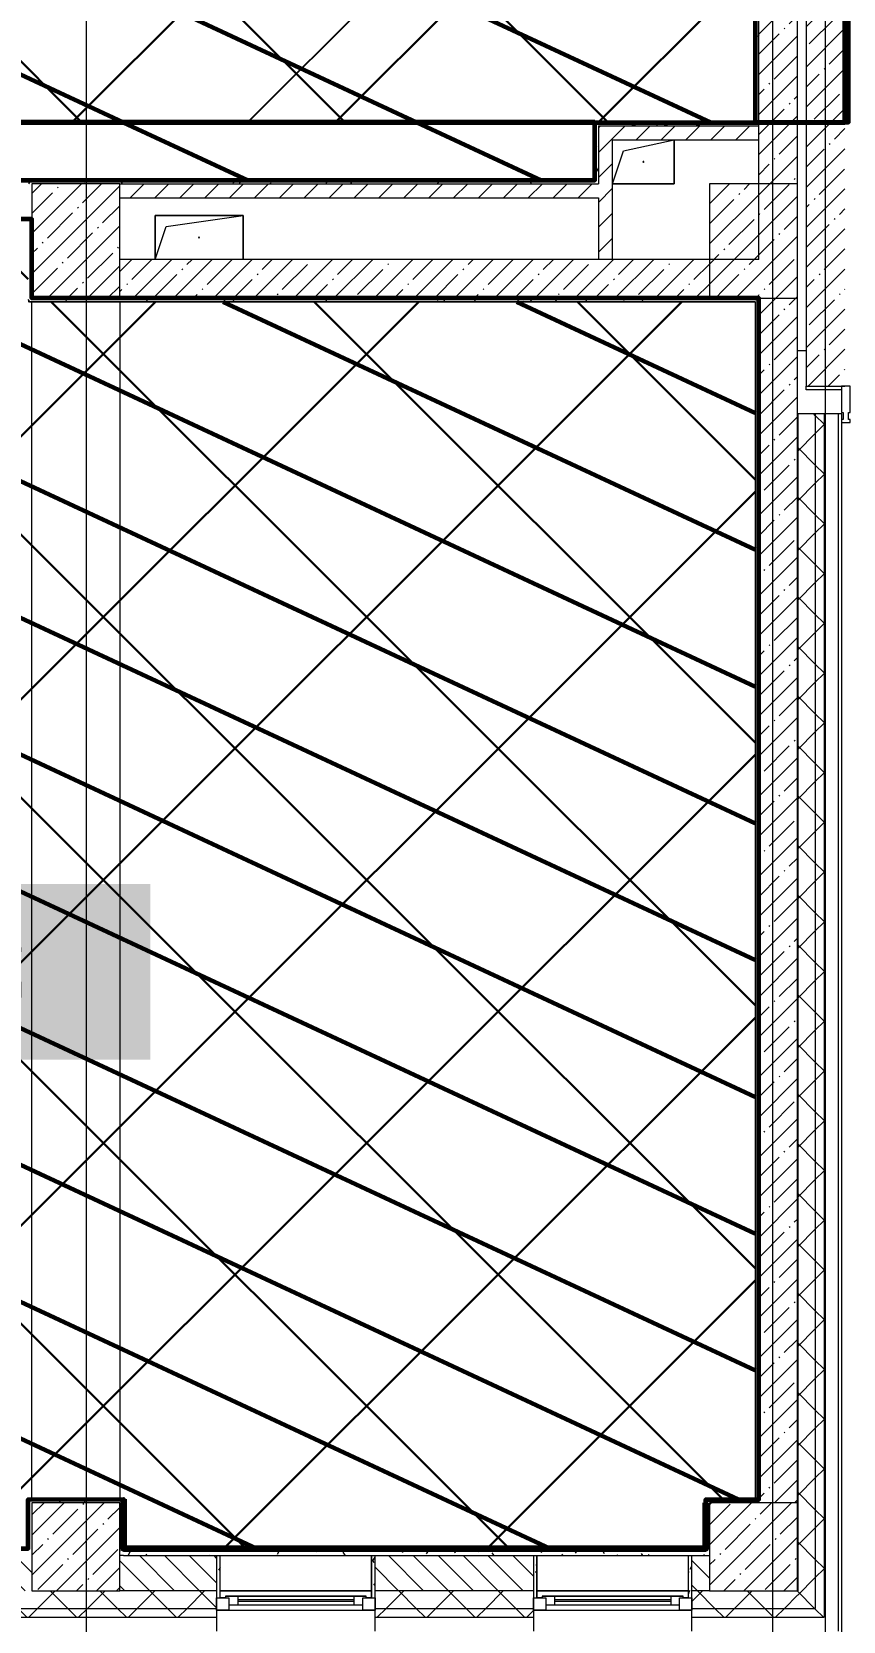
# Model space of a CAD drawing. Header units: millimetres. Extents: x -164500 to 426394, y -51911 to 102118.
# Drawn here: x 369577 to 374187, y 3377 to 12415 of the extents above; entities that cross this region are included whole.
import ezdxf

# ---------------------------------------------------------------- set-up
doc = ezdxf.new("R2010")
doc.units = ezdxf.units.MM
for name, color, linetype, lineweight in [('0) шлифовка', 5, 'Continuous', 60), ('1.4) Плинтус ПЛ-4', 6, 'Continuous', 60), ('5.3) Л-7 Линолеум 4 вып', 230, 'Continuous', 30), ('5.3) П-11 3 этаж 3.12 4 вып', 160, 'Continuous', 30), ('7.7) Плинтус', 222, 'Continuous', 90), ('A-FLOR', 7, 'Continuous', 9), ('A-GENM', 7, 'Continuous', 9), ('A-GLAZ', 7, 'Continuous', 9), ('A-GLAZ-1', 7, 'Continuous', 5), ('A-GLAZ-CWMG', 7, 'Continuous', 9), ('A-GLAZ-CWMG-1', 7, 'Continuous', 20), ('A-WALL', 7, 'Continuous', 5), ('I-WALL', 7, 'Continuous', 5), ('S-COLS', 7, 'Continuous', 9), ('S-COLS-1', 7, 'Continuous', 5), ('Оси', 7, 'Continuous', 9)]:
    doc.layers.add(name, color=color, linetype=linetype, lineweight=lineweight)
for name, color, linetype in [('2) защита вин плитк', 6, 'Continuous'), ('3.1) Наливной пол', 3, 'Continuous'), ('3.2.3) Нал-ой пол 4 вып', 3, 'Continuous'), ('3.2.3) П-13.2', 6, 'Continuous')]:
    doc.layers.add(name, color=color, linetype=linetype)
doc.layers.add('A-WALL-1', color=9, linetype='Continuous', lineweight=5, true_color=0x808080)
doc.layers.add('A-WALL-FNSH-1', color=9, linetype='Continuous', lineweight=5, true_color=0x808080)
doc.styles.add('СПДС', font='ГОСТ тип А.ttf', dxfattribs={"width": 0.9})
pattern_1 = [(155, (327967.4, 26879), (-297.882, -638.811), [])]
pattern_2 = [(45, (289227.4, 1e-08), (-114.04925, 114.04925), []), (45, (289341.45, 1e-08), (-114.04925, 114.04925), [201.612, -40.322, 6.706, -33.617])]
pattern_3 = [(45, (289227.4, 1e-08), (-141.42136, 141.42136), []), (135, (289227.4, 1e-08), (-141.42136, -141.42136), [])]
pattern_4 = [(45, (289227.4, 1e-08), (-70.71068, 70.71068), [])]
pattern_5 = [(0, (289227.4, 1e-08), (243.84, 60.96), [20.117, -162.763, 20.117, -162.763, -975.36]), (0, (289227.4, 1e-08), (243.84, 60.96), [-365.76, 20.117, -345.643, 20.117, -162.763, -426.72]), (0, (289227.4, 1e-08), (243.84, 60.96), [-914.4, 20.117, -101.803, 20.117, -284.683]), (120, (289318.84, 30.48), (-174.71291, 180.691634), [20.117, -162.763, 20.117, -162.763, -975.36]), (120, (289318.84, 30.48), (-174.71291, 180.691634), [-365.76, 20.117, -345.643, 20.117, -162.763, -426.72]), (120, (289318.84, 30.48), (-174.71291, 180.691634), [-914.4, 20.117, -101.803, 20.117, -284.683]), (240, (289349.32, 152.4), (-69.12709, -241.651634), [20.117, -162.763, 20.117, -162.763, -975.36]), (240, (289349.32, 152.4), (-69.12709, -241.651634), [-365.76, 20.117, -345.643, 20.117, -162.763, -426.72]), (240, (289349.32, 152.4), (-69.12709, -241.651634), [-914.4, 20.117, -101.803, 20.117, -284.683])]
pattern_6 = [(45, (292979.4, 11329), (-747.606, 747.606), [])]

# ---------------------------------------------------------------- blocks, each defined once
blk = doc.blocks.new('BSC_Колонна _Прямоугольная - 500х500-V525-Объем проектирования 3 этажа')
at = {"layer": 'S-COLS-1'}
h = blk.add_hatch(dxfattribs=at)
h.set_pattern_fill('FP_18', color=256, style=0, pattern_type=2)
h.set_pattern_definition([(45, (-80600, -3800), (-114.04925, 114.04925), []), (45, (-80485.95, -3800), (-114.04925, 114.04925), [201.613, -40.323, 6.706, -33.617])])
h.paths.add_polyline_path([(-250, -250), (250, -250), (250, 250), (-250, 250), (-250, -179.9)])
for p, q in [((250, 250), (-250, 250)), ((-250, 250), (-250, -250)), ((250, -250), (250, 250)), ((-250, -250), (250, -250))]:
    blk.add_line(p, q, dxfattribs=at)
blk = doc.blocks.new('120_Окно_СКБ_1Ст - 120_Окно_СКБ_1Ст 900х2500_h_-19906774-Объем проектирования 3 этажа')
at = {"layer": 'A-GLAZ'}
for p, q in [((-450, -75), (-450, -5)), ((-450, -5), (-380, -5)), ((-380, -75), (-450, -75)), ((-380, -75), (-400, -75)), ((-400, -75), (-400, -85)), ((-400, -85), (400, -85)), ((400, -85), (-400, -85)), ((-380, -5), (-380, -75)), ((380, -35), (-380, -35)), ((-380, -35), (-380, -75)), ((-330, -85), (-330, -35)), ((330, -85), (330, -35)), ((380, -75), (380, -5)), ((380, -5), (450, -5)), ((380, -75), (380, -35)), ((450, -75), (380, -75)), ((400, -75), (380, -75)), ((400, -85), (400, -75)), ((450, -5), (450, -75))]:
    blk.add_line(p, q, dxfattribs=at)
at = {"layer": 'A-GLAZ-1'}
for p, q in [((450, -5), (-450, -5)), ((-430, -75), (-400, -75)), ((-330, -55), (330, -55)), ((330, -65), (-330, -65)), ((400, -75), (430, -75))]:
    blk.add_line(p, q, dxfattribs=at)
blk = doc.blocks.new('GM_Отверстие прямоугольное _в плите_ - Отверстие-V590-Объем проектирования 3 этажа')
at = {"layer": 'A-GENM'}
for p, q in [((-250, -125), (-250, 125)), ((-250, 125), (250, 125)), ((250, 125), (-250, 125)), ((-250, 125), (-250, -125)), ((-187.5, 62.5), (250, 125)), ((250, 125), (250, -125)), ((250, -125), (250, 125)), ((-250, -125), (-187.5, 62.5))]:
    blk.add_line(p, q, dxfattribs=at)
for start, end in [(360, 180), (180, 360)]:
    blk.add_arc((0, 0), 2.5, start, end, dxfattribs=at)
blk = doc.blocks.new('GM_Отверстие прямоугольное _в плите_ - Отверстие-V615-Объем проектирования 3 этажа')
at = {"layer": 'A-GENM'}
for p, q in [((-112.5, 62.5), (175, 125)), ((175, 125), (175, -125)), ((175, -125), (175, 125)), ((-175, -125), (-112.5, 62.5)), ((175, -125), (-175, -125)), ((-175, -125), (175, -125))]:
    blk.add_line(p, q, dxfattribs=at)
for start, end in [(360, 180), (180, 360)]:
    blk.add_arc((0, 0), 2.5, start, end, dxfattribs=at)
blk = doc.blocks.new('Прямоугольный импост - Импост структурный с накладкой - 190мм-33184358-Объем проектирования 3 этажа')
at = {"layer": 'A-GLAZ-CWMG-1'}
for p, q in [((0, 17), (-50, 17)), ((-50, 17), (-50, 0)), ((-50, 0), (-40, 0)), ((-40, 0), (-40, -40)), ((-10, -40), (-10, 0)), ((-10, 0), (0, 0)), ((0, 0), (0, 17)), ((-40, -40), (-50, -40)), ((-50, -40), (-50, -190)), ((0, -40), (-10, -40)), ((0, -190), (0, -40)), ((-50, -190), (0, -190))]:
    blk.add_line(p, q, dxfattribs=at)
blk = doc.blocks.new('BSC_Колонна _Прямоугольная - 650х500-V628-Объем проектирования 3 этажа')
at = {"layer": 'S-COLS-1'}
h = blk.add_hatch(dxfattribs=at)
h.set_pattern_fill('FP_173', color=256, style=0, pattern_type=2)
h.set_pattern_definition([(135, (11225, -80600), (-114.04925, -114.04925), []), (135, (11225, -80485.95), (-114.04925, -114.04925), [201.612, -40.322, 6.706, -33.617])])
h.paths.add_polyline_path([(325, 250), (-325, 250), (-325, -250), (325, -250)])
for p, q in [((325, 250), (-325, 250)), ((-325, 250), (-325, -250)), ((325, -250), (325, 250)), ((-325, -250), (325, -250))]:
    blk.add_line(p, q, dxfattribs=at)
blk = doc.blocks.new('BSC_Колонна _Прямоугольная - 500х500-V629-Объем проектирования 3 этажа')
at = {"layer": 'S-COLS-1'}
h = blk.add_hatch(dxfattribs=at)
h.set_pattern_fill('FP_174', color=256, style=0, pattern_type=2)
h.set_pattern_definition([(45, (-84450, -3800), (-114.04925, 114.04925), []), (45, (-84335.95, -3800), (-114.04925, 114.04925), [201.613, -40.323, 6.706, -33.617])])
h.paths.add_polyline_path([(-245.1, -250), (250, -250), (250, 250), (-250, 250), (-250, -250)])
for p, q in [((250, 250), (-250, 250)), ((-250, 250), (-250, -250)), ((250, -250), (250, 250)), ((-250, -250), (250, -250))]:
    blk.add_line(p, q, dxfattribs=at)

msp = doc.modelspace()

# ---------------------------------------------------------------- hatches: boundary and pattern name
at = {"layer": '0) шлифовка', "true_color": 0x2776bb}
h = msp.add_hatch(dxfattribs=at)
h.set_pattern_fill('ANSI31', color=152, scale=222, angle=110)
h.set_pattern_definition(pattern_1)
h.paths.add_polyline_path([(373686.402, 15129), (373427.402, 15129), (373427.402, 15493), (368328.402, 15493), (368328.402, 15129), (367786.402, 15129), (367786.402, 15493), (363309.402, 15493), (363309.402, 15150), (362767.402, 15150), (362767.402, 15692), (363114.828, 15692), (363114.828, 18579), (362726.457, 18579), (362726.457, 19121), (363268.457, 19121), (363268.457, 18747), (367807.402, 18747), (367807.402, 19132), (368349.402, 19132), (368349.402, 18747), (373377.402, 18747), (373377.402, 19132), (373919.402, 19132), (374197.402, 19121.773), (374197.402, 22700), (372231.501, 22700), (372231.501, 22679), (370398.402, 22679), (370398.402, 22679), (369856.402, 22679), (366519.402, 22679), (366519.402, 22679), (365977.402, 22679), (363288.402, 22679), (363288.402, 22679), (362746.402, 22679), (360058.402, 22679), (360058.402, 22679), (359516.402, 22679), (356008.402, 22679), (356008.402, 22700), (355987.402, 22700), (355987.402, 13621), (357898.402, 13621), (357898.402, 11900), (369148.402, 11900), (369148.402, 11901), (372776.402, 11901), (373686.402, 11900.36)])
h = msp.add_hatch(dxfattribs=at)
h.set_pattern_fill('ANSI31', color=152, scale=222, angle=110)
h.set_pattern_definition(pattern_1)
h.paths.add_polyline_path([(372776.402, 11571), (372776.402, 11900), (369148.402, 11900), (369148.402, 11571)])
h = msp.add_hatch(dxfattribs=at)
h.set_pattern_fill('ANSI31', color=152, scale=222, angle=110)
h.set_pattern_definition([(155, (292979.4, 11329), (-297.8825, -638.811), [])])
h.paths.add_polyline_path([(373686.402, 10879), (369556.402, 10879), (369556.402, 11329), (367742.402, 11329), (367742.402, 11321), (366542.402, 11321), (365228.402, 11329), (365228.402, 11329), (365228.402, 10879), (364948.402, 10879), (364948.402, 10619), (364948.182, 9179), (364948.402, 9179), (364948.402, 9100), (364948.402, 4071), (365228.402, 4071), (365228.402, 3791), (369556.402, 3791), (369556.402, 4071), (370098.402, 4071), (370098.402, 3791), (370627.402, 3791), (371527.402, 3791), (372427.402, 3791), (373327.402, 3791), (373406.402, 3791), (373406.402, 4071), (373686.402, 4071)])
at = {"layer": '2) защита вин плитк'}
h = msp.add_hatch(dxfattribs=at)
h.set_pattern_fill('ANSI31', color=256, scale=333)
h.set_pattern_definition([(45, (327967.4, 26879), (-747.606, 747.606), [])])
h.paths.add_polyline_path([(373686.402, 15129), (373427.402, 15129), (373427.402, 15493), (368328.402, 15493), (368328.402, 15129), (367786.402, 15129), (367786.402, 15493), (363309.402, 15493), (363309.402, 15150), (362767.402, 15150), (362767.402, 15692), (363114.828, 15692), (363114.828, 18579), (362726.457, 18579), (362726.457, 19121), (363268.457, 19121), (363268.457, 18747), (367807.402, 18747), (367807.402, 19132), (368349.402, 19132), (368349.402, 18747), (373377.402, 18747), (373377.402, 19132), (373919.402, 19132), (374197.402, 19121.773), (374197.402, 22700), (372231.501, 22700), (372231.501, 22679), (370398.402, 22679), (370398.402, 22679), (369856.402, 22679), (366519.402, 22679), (366519.402, 22679), (365977.402, 22679), (363288.402, 22679), (363288.402, 22679), (362746.402, 22679), (360058.402, 22679), (360058.402, 22679), (359516.402, 22679), (356008.402, 22679), (356008.402, 22700), (355987.402, 22700), (355987.402, 13621), (357898.402, 13621), (357898.402, 11900), (369148.402, 11900), (369148.402, 11901), (372776.402, 11901), (373686.402, 11900.36)])
h = msp.add_hatch(dxfattribs=at)
h.set_pattern_fill('ANSI31', color=256, scale=333)
h.set_pattern_definition(pattern_6)
h.paths.add_polyline_path([(373686.402, 10879), (369556.402, 10879), (369556.402, 11329), (367742.402, 11329), (367742.402, 11321), (366542.402, 11321), (365228.402, 11329), (365228.402, 11329), (365228.402, 10879), (364948.402, 10879), (364948.402, 10619), (364948.182, 9179), (364948.402, 9179), (364948.402, 9100), (364948.402, 4071), (365228.402, 4071), (365228.402, 3791), (369556.402, 3791), (369556.402, 4071), (370098.402, 4071), (370098.402, 3791), (370627.402, 3791), (371527.402, 3791), (372427.402, 3791), (373327.402, 3791), (373406.402, 3791), (373406.402, 4071), (373686.402, 4071)])
at = {"layer": '3.1) Наливной пол'}
h = msp.add_hatch(dxfattribs=at)
h.set_pattern_fill('ANSI31', color=256, scale=333)
h.set_pattern_definition(pattern_6)
h.paths.add_polyline_path([(373686.402, 10879), (369556.402, 10879), (369556.402, 11329), (367742.402, 11329), (367742.402, 11321), (366542.402, 11321), (365228.402, 11329), (365228.402, 11329), (365228.402, 10879), (364948.402, 10879), (364948.402, 10619), (364948.182, 9179), (364948.402, 9179), (364948.402, 9100), (364948.402, 4071), (365228.402, 4071), (365228.402, 3791), (369556.402, 3791), (369556.402, 4071), (370098.402, 4071), (370098.402, 3791), (370627.402, 3791), (371527.402, 3791), (372427.402, 3791), (373327.402, 3791), (373406.402, 3791), (373406.402, 4071), (373686.402, 4071)])
at = {"layer": '3.2.3) Нал-ой пол 4 вып'}
h = msp.add_hatch(dxfattribs=at)
h.set_pattern_fill('ANSI31', color=256, scale=333)
h.set_pattern_definition(pattern_6)
h.paths.add_polyline_path([(373686.402, 10879), (369556.402, 10879), (369556.402, 11329), (367742.402, 11329), (367742.402, 11321), (366542.402, 11321), (365228.402, 11329), (365228.402, 11329), (365228.402, 10879), (364948.402, 10879), (364948.402, 10619), (364948.182, 9179), (364948.402, 9179), (364948.402, 9100), (364948.402, 4071), (365228.402, 4071), (365228.402, 3791), (369556.402, 3791), (369556.402, 4071), (370098.402, 4071), (370098.402, 3791), (370627.402, 3791), (371527.402, 3791), (372427.402, 3791), (373327.402, 3791), (373406.402, 3791), (373406.402, 4071), (373686.402, 4071)])
at = {"layer": '3.2.3) П-13.2'}
h = msp.add_hatch(dxfattribs=at)
h.set_pattern_fill('ANSI32', color=256, scale=222)
h.set_pattern_definition([(45, (327967.4, 26879), (-1495.21, 1495.21), []), (45, (328964.2, 26879), (-1495.21, 1495.21), [])])
h.paths.add_polyline_path([(373686.402, 15129), (373427.402, 15129), (373427.402, 15493), (368328.402, 15493), (368328.402, 15129), (367786.402, 15129), (367786.402, 15493), (363309.402, 15493), (363309.402, 15150), (362767.402, 15150), (362767.402, 15692), (363114.828, 15692), (363114.828, 18579), (362726.457, 18579), (362726.457, 19121), (363268.457, 19121), (363268.457, 18747), (367807.402, 18747), (367807.402, 19132), (368349.402, 19132), (368349.402, 18747), (373377.402, 18747), (373377.402, 19132), (373919.402, 19132), (374197.402, 19121.773), (374197.402, 22700), (372231.501, 22700), (372231.501, 22679), (370398.402, 22679), (370398.402, 22679), (369856.402, 22679), (366519.402, 22679), (366519.402, 22679), (365977.402, 22679), (363288.402, 22679), (363288.402, 22679), (362746.402, 22679), (360058.402, 22679), (360058.402, 22679), (359516.402, 22679), (356008.402, 22679), (356008.402, 22700), (355987.402, 22700), (355987.402, 13621), (357898.402, 13621), (357898.402, 11900), (369148.402, 11900), (369148.402, 11901), (372776.402, 11901), (373686.402, 11900.36)])
at = {"layer": '5.3) Л-7 Линолеум 4 вып'}
h = msp.add_hatch(dxfattribs=at)
h.set_pattern_fill('ANSI37', color=256, scale=333)
h.set_pattern_definition([(45, (292979.4, 11329), (-747.606, 747.606), []), (135, (292979.4, 11329), (-747.606, -747.606), [])])
h.paths.add_polyline_path([(373686.402, 10879), (369556.402, 10879), (369556.402, 11329), (367742.402, 11329), (367742.402, 11321), (366542.402, 11321), (365228.402, 11329), (365228.402, 11329), (365228.402, 10879), (364948.402, 10879), (364948.402, 10619), (364948.182, 9179), (364948.402, 9179), (364948.402, 9100), (364948.402, 4071), (365228.402, 4071), (365228.402, 3791), (369556.402, 3791), (369556.402, 4071), (370098.402, 4071), (370098.402, 3791), (370627.402, 3791), (371527.402, 3791), (372427.402, 3791), (373327.402, 3791), (373406.402, 3791), (373406.402, 4071), (373686.402, 4071)])
at = {"layer": '5.3) П-11 3 этаж 3.12 4 вып'}
h = msp.add_hatch(dxfattribs=at)
h.set_pattern_fill('ANSI37', color=256, scale=333)
h.set_pattern_definition([(45, (327967.4, 26879), (-747.606, 747.606), []), (135, (327967.4, 26879), (-747.606, -747.606), [])])
h.paths.add_polyline_path([(373686.402, 15129), (373427.402, 15129), (373427.402, 15493), (368328.402, 15493), (368328.402, 15129), (367786.402, 15129), (367786.402, 15493), (363309.402, 15493), (363309.402, 15150), (362767.402, 15150), (362767.402, 15692), (363114.828, 15692), (363114.828, 18579), (362726.457, 18579), (362726.457, 19121), (363268.457, 19121), (363268.457, 18747), (367807.402, 18747), (367807.402, 19132), (368349.402, 19132), (368349.402, 18747), (373377.402, 18747), (373377.402, 19132), (373919.402, 19132), (374197.402, 19121.773), (374197.402, 22700), (372231.501, 22700), (372231.501, 22679), (370398.402, 22679), (370398.402, 22679), (369856.402, 22679), (366519.402, 22679), (366519.402, 22679), (365977.402, 22679), (363288.402, 22679), (363288.402, 22679), (362746.402, 22679), (360058.402, 22679), (360058.402, 22679), (359516.402, 22679), (356008.402, 22679), (356008.402, 22700), (355987.402, 22700), (355987.402, 13621), (357898.402, 13621), (357898.402, 11900), (369148.402, 11900), (369148.402, 11901), (372776.402, 11901), (373686.402, 11900.36)])
at = {"layer": 'A-WALL'}
h = msp.add_hatch(dxfattribs=at)
h.set_pattern_fill('FP_24', color=256, style=0, pattern_type=2)
h.set_pattern_definition(pattern_3)
h.paths.add_polyline_path([(374029.003, 3450), (374029.003, 10242), (373929.003, 10242), (373929.003, 3450)])
h = msp.add_hatch(dxfattribs=at)
h.set_pattern_fill('FP_24', color=256, style=0, pattern_type=2)
h.set_pattern_definition(pattern_3)
h.paths.add_polyline_path([(374079.003, 3400), (374079.003, 10242), (374029.003, 10242), (374029.003, 3400)])
h = msp.add_hatch(dxfattribs=at)
h.set_pattern_fill('FP_2', color=256, style=0, pattern_type=2)
h.set_pattern_definition([(135, (289227.4, 1e-08), (-70.71068, -70.71068), [])])
h.paths.add_polyline_path([(370077.402, 3550), (370627.402, 3550), (370627.402, 3750), (370077.402, 3750)])
h.paths.add_polyline_path([(369353.156, 3550), (369577.402, 3550), (369577.402, 3750), (369307.402, 3750), (369307.402, 3550)])
h.paths.add_polyline_path([(372072.596, 3550), (372427.402, 3550), (372427.402, 3750), (371527.402, 3750), (371528.708, 3550)])
h.paths.add_polyline_path([(373327.402, 3550), (373427.402, 3550), (373427.402, 3750), (373327.402, 3750), (373327.402, 3555.285)])
h.paths.add_polyline_path([(365207.402, 3550), (366307.402, 3550), (366307.402, 3750), (365207.402, 3750), (365207.402, 3566.667)])
h = msp.add_hatch(dxfattribs=at)
h.set_pattern_fill('FP_24', color=256, style=0, pattern_type=2)
h.set_pattern_definition(pattern_3)
h.paths.add_polyline_path([(373707.402, 3450), (373929.003, 3450), (373927.402, 3550), (373327.402, 3550), (373327.402, 3450), (373704.26, 3450)])
h.paths.add_polyline_path([(372427.402, 3450), (372427.402, 3550), (371527.402, 3550), (371528.708, 3450), (372344.54, 3450)])
h.paths.add_polyline_path([(370097.402, 3450), (370627.402, 3450), (370627.402, 3550), (369307.402, 3550), (369307.402, 3450), (370077.402, 3450)])
h.paths.add_polyline_path([(366089.828, 3450), (366307.402, 3450), (366307.402, 3550), (364927.402, 3550), (364927.402, 3450), (365227.402, 3450)])
h = msp.add_hatch(dxfattribs=at)
h.set_pattern_fill('FP_24', color=256, style=0, pattern_type=2)
h.set_pattern_definition(pattern_3)
h.paths.add_polyline_path([(373704.26, 3400), (374029.003, 3400), (374029.003, 3450), (373327.402, 3450), (373327.402, 3400)])
h.paths.add_polyline_path([(371527.402, 3400), (372427.402, 3400), (372427.402, 3450), (371527.402, 3450), (371527.402, 3430.449)])
h.paths.add_polyline_path([(370440.932, 3400), (370627.402, 3400), (370627.402, 3450), (369307.402, 3450), (369307.402, 3400), (369353.156, 3400)])
h.paths.add_polyline_path([(366307.402, 3400), (366307.402, 3450), (364927.402, 3450), (364927.402, 3400), (366089.828, 3400)])
at = {"layer": 'I-WALL'}
h = msp.add_hatch(dxfattribs=at)
h.set_pattern_fill('FP_1', color=256, style=0, pattern_type=2)
h.set_pattern_definition(pattern_2)
h.paths.add_polyline_path([(373988.095, 10400), (374197.402, 10400), (374197.402, 19100), (373977.402, 19100), (373977.402, 10400), (373985.821, 10400)])
h = msp.add_hatch(dxfattribs=at)
h.set_pattern_fill('FP_191', color=256, style=0, pattern_type=2)
h.set_pattern_definition(pattern_5)
h.paths.add_polyline_path([(373707.402, 11880), (373707.402, 15130), (373687.402, 15129.923), (373688.354, 11900), (373704.26, 11883.299)])
h.paths.add_polyline_path([(373687.402, 11880), (373707.402, 11880), (373687.402, 11900)])
h = msp.add_hatch(dxfattribs=at)
h.set_pattern_fill('FP_1', color=256, style=0, pattern_type=2)
h.set_pattern_definition(pattern_2)
h.paths.add_polyline_path([(373707.461, 4050), (373927.402, 4050.002), (373927.402, 15150), (373707.402, 15150), (373707.402, 4050)])
h = msp.add_hatch(dxfattribs=at)
h.set_pattern_fill('FP_191', color=256, style=0, pattern_type=2)
h.set_pattern_definition(pattern_5)
h.paths.add_polyline_path([(372877.402, 11880), (373687.402, 11880), (373687.396, 11900), (372777.402, 11899.958), (372777.868, 11880), (372797.402, 11880)])
h = msp.add_hatch(dxfattribs=at)
h.set_pattern_fill('FP_191', color=256, style=0, pattern_type=2)
h.set_pattern_definition(pattern_5)
h.paths.add_polyline_path([(372797.402, 11550), (372797.402, 11880), (372777.402, 11880), (372777.868, 11570.511)])
h.paths.add_polyline_path([(372797.402, 11550), (372777.402, 11570), (372779.116, 11550)])
h = msp.add_hatch(dxfattribs=at)
h.set_pattern_fill('FP_22', color=256, style=0, pattern_type=2)
h.set_pattern_definition(pattern_4)
h.paths.add_polyline_path([(372797.402, 11120), (372877.402, 11120), (372877.402, 11880), (372797.402, 11880), (372797.402, 11141.728)])
h = msp.add_hatch(dxfattribs=at)
h.set_pattern_fill('FP_22', color=256, style=0, pattern_type=2)
h.set_pattern_definition(pattern_4)
h.paths.add_polyline_path([(373704.26, 11800), (373707.402, 11800), (373707.402, 11880), (372877.402, 11880), (372877.402, 11800), (373687.402, 11800)])
h = msp.add_hatch(dxfattribs=at)
h.set_pattern_fill('FP_191', color=256, style=0, pattern_type=2)
h.set_pattern_definition(pattern_5)
h.paths.add_polyline_path([(372616.484, 11550), (372777.402, 11550), (372777.402, 11570), (369146.402, 11568.095), (369127.402, 11550), (371528.708, 11550)])
h.paths.add_polyline_path([(369127.402, 11550), (369146.402, 11570), (369127.402, 11570)])
h = msp.add_hatch(dxfattribs=at)
h.set_pattern_fill('FP_22', color=256, style=0, pattern_type=2)
h.set_pattern_definition(pattern_4)
h.paths.add_polyline_path([(372797.402, 11470), (372797.402, 11550), (370077.402, 11550), (370077.402, 11470), (372777.868, 11470)])
h = msp.add_hatch(dxfattribs=at)
h.set_pattern_fill('FP_1', color=256, style=0, pattern_type=2)
h.set_pattern_definition(pattern_2)
h.paths.add_polyline_path([(373687.402, 10900), (373427.402, 10964.269), (373427.402, 11120), (370077.402, 11120), (370077.402, 10900), (373407.402, 10900)])
h = msp.add_hatch(dxfattribs=at)
h.set_pattern_fill('FP_191', color=256, style=0, pattern_type=2)
h.set_pattern_definition(pattern_5)
h.paths.add_polyline_path([(373686.402, 10880), (373686.402, 10900), (369557.402, 10900), (369557.402, 10880), (373407.402, 10880)])
h = msp.add_hatch(dxfattribs=at)
h.set_pattern_fill('FP_191', color=256, style=0, pattern_type=2)
h.set_pattern_definition(pattern_5)
h.paths.add_polyline_path([(373707.402, 4070), (373707.402, 10899.999), (373687.402, 10900), (373687.402, 4071), (373704.26, 4070.157)])
h = msp.add_hatch(dxfattribs=at)
h.set_pattern_fill('FP_191', color=256, style=0, pattern_type=2)
h.set_pattern_definition(pattern_5)
h.paths.add_polyline_path([(369897.044, 4050), (370097.402, 4050), (370097.402, 4070), (369577.402, 4070), (369577.402, 4050)])
h = msp.add_hatch(dxfattribs=at)
h.set_pattern_fill('FP_191', color=256, style=0, pattern_type=2)
h.set_pattern_definition(pattern_5)
h.paths.add_polyline_path([(373427.402, 3750), (373427.402, 4070), (373407.402, 4070), (373407.89, 3790), (373417.646, 3770)])
h.paths.add_polyline_path([(373427.402, 3750), (373407.402, 3790), (373407.402, 3750)])
h = msp.add_hatch(dxfattribs=at)
h.set_pattern_fill('FP_191', color=256, style=0, pattern_type=2)
h.set_pattern_definition(pattern_5)
h.paths.add_polyline_path([(370077.402, 3750), (370097.402, 3750), (370097.402, 4050), (370077.402, 4050), (370077.402, 3757.547)])
h = msp.add_hatch(dxfattribs=at)
h.set_pattern_fill('FP_191', color=256, style=0, pattern_type=2)
h.set_pattern_definition(pattern_5)
h.paths.add_polyline_path([(371256.764, 3750), (373407.402, 3750), (373407.402, 3790), (370097.402, 3790), (370097.402, 3750), (370984.82, 3750)])
h = msp.add_hatch(dxfattribs=at)
h.set_pattern_fill('FP_191', color=256, style=0, pattern_type=2)
h.set_pattern_definition(pattern_5)
h.paths.add_polyline_path([(370647.402, 3510), (370647.402, 3750), (370627.402, 3750), (370627.402, 3510)])
h = msp.add_hatch(dxfattribs=at)
h.set_pattern_fill('FP_191', color=256, style=0, pattern_type=2)
h.set_pattern_definition(pattern_5)
h.paths.add_polyline_path([(371507.402, 3510), (371527.402, 3510), (371527.402, 3750), (371507.402, 3750), (371507.402, 3520)])
h = msp.add_hatch(dxfattribs=at)
h.set_pattern_fill('FP_191', color=256, style=0, pattern_type=2)
h.set_pattern_definition(pattern_5)
h.paths.add_polyline_path([(372447.402, 3510), (372447.402, 3750), (372427.402, 3750), (372427.402, 3510)])
h = msp.add_hatch(dxfattribs=at)
h.set_pattern_fill('FP_191', color=256, style=0, pattern_type=2)
h.set_pattern_definition(pattern_5)
h.paths.add_polyline_path([(373307.402, 3510), (373327.402, 3510), (373327.402, 3750), (373307.402, 3750), (373307.402, 3520)])
at = {"layer": 'S-COLS-1'}
h = msp.add_hatch(dxfattribs=at)
h.set_pattern_fill('FP_1', color=256, style=0, pattern_type=2)
h.set_pattern_definition(pattern_2)
h.paths.add_polyline_path([(373704.26, 10900), (373707.402, 10900), (373707.402, 11550), (373427.402, 11550), (373427.402, 10964.269), (373687.402, 10900)])

# ---------------------------------------------------------------- linework, layer by layer
at = {"layer": '0) шлифовка'}
for points in [[(374197.402, 22700), (355987.402, 22700), (355987.402, 11900), (374197.402, 11900)], [(373686.402, 11901), (374218.402, 11901), (374218.402, 19121), (373686.402, 19121)], [(372776.402, 11901), (369148.402, 11901), (369148.402, 11571), (372776.402, 11571)]]:
    msp.add_lwpolyline(points, close=True, dxfattribs=at)
at = {"layer": '1.4) Плинтус ПЛ-4'}
for points in [[(373302.403, 3790), (373406.402, 3791), (373407.402, 4070), (373707.402, 4070), (373707.402, 10900), (369577.402, 10900), (369577.402, 11350), (365207.402, 11350), (365207.402, 10900), (364927.402, 10900), (364927.402, 10619)], [(369286.475, 3791), (369556.402, 3791), (369557.402, 4070), (370098.402, 4071), (370097.402, 3790), (370627.402, 3790)], [(371527.402, 3790), (372427.402, 3791)]]:
    msp.add_lwpolyline(points, dxfattribs=at)
at = {"layer": '7.7) Плинтус'}
msp.add_lwpolyline([(370098.402, 4071), (370098.402, 3790), (373406.402, 3791), (373406.402, 4050)], dxfattribs=at)
at = {"layer": 'A-FLOR'}
for p, q in [((373687.402, 15130), (373687.402, 11901)), ((373687.402, 11900), (372777.868, 11900)), ((372777.402, 11570), (369148.402, 11570)), ((369563.402, 10879), (373687.402, 10879)), ((369577.402, 4070), (369577.402, 10879)), ((370077.402, 10879), (370077.402, 4070)), ((373687.402, 10879), (373687.402, 4071)), ((373977.402, 10600), (373927.402, 10600)), ((373977.402, 10380), (373977.402, 10400)), ((374177.402, 10380), (373977.402, 10380)), ((370097.402, 4070), (369557.402, 4070)), ((370097.402, 3790), (370097.402, 4070)), ((373687.402, 4070), (373407.402, 4070)), ((373407.402, 4070), (373407.402, 3957.093)), ((373407.402, 3790), (370098.402, 3790))]:
    msp.add_line(p, q, dxfattribs=at)
at = {"layer": 'A-WALL'}
for p, q in [((373707.402, 11120), (373707.402, 15150)), ((372777.402, 11570), (372777.402, 11900)), ((372797.402, 11880), (373707.402, 11880)), ((373687.402, 11901), (373687.402, 11900)), ((370077.402, 11550), (372797.402, 11550)), ((373687.402, 10879), (373687.402, 10880)), ((373707.402, 4050), (373707.402, 10900)), ((374029.003, 10242), (374029.003, 3450)), ((374079.003, 10242), (374079.003, 3400)), ((374159.003, 10242), (374159.003, 3320)), ((373687.402, 4071), (373687.402, 4070)), ((373407.402, 3790), (373407.402, 3957.093)), ((370097.402, 3750), (370077.402, 3750)), ((370627.402, 3550), (370077.402, 3550)), ((370647.402, 3550), (371507.402, 3550)), ((372427.402, 3550), (371527.402, 3550)), ((372447.402, 3550), (373307.402, 3550)), ((373427.402, 3550), (373327.402, 3550)), ((369307.402, 3450), (370627.402, 3450)), ((371527.402, 3450), (372427.402, 3450)), ((373327.402, 3450), (374029.003, 3450)), ((369307.402, 3400), (370627.402, 3400)), ((371527.402, 3400), (372427.402, 3400)), ((373327.402, 3400), (374079.003, 3400))]:
    msp.add_line(p, q, dxfattribs=at)
at = {"layer": 'A-WALL-1'}
for p, q in [((373977.402, 19100), (373977.402, 10400)), ((373927.402, 4050), (373927.402, 15150)), ((372777.868, 11900), (372777.402, 11900)), ((372797.402, 11880), (372797.402, 11550)), ((372877.402, 11120), (372877.402, 11800)), ((372877.402, 11800), (373707.402, 11800)), ((370077.402, 11470), (372797.402, 11470)), ((372797.402, 11470), (372797.402, 11120)), ((373707.402, 11120), (370077.402, 11120)), ((373707.402, 10900), (370077.402, 10900)), ((373686.402, 10880), (373687.402, 10880)), ((373977.402, 10400), (374197.402, 10400)), ((374159.003, 10242), (373929.003, 10242)), ((373929.003, 10242), (373929.003, 3550)), ((370098.402, 3790), (370097.402, 3790)), ((370097.402, 3750), (373427.402, 3750)), ((370627.402, 3750), (370627.402, 3320)), ((370647.402, 3510), (370647.402, 3750)), ((371507.402, 3750), (371507.402, 3510)), ((371527.402, 3320), (371527.402, 3750)), ((372427.402, 3750), (372427.402, 3320)), ((372447.402, 3510), (372447.402, 3750)), ((373307.402, 3750), (373307.402, 3510)), ((373327.402, 3320), (373327.402, 3750)), ((370627.402, 3510), (370647.402, 3510)), ((371507.402, 3510), (371527.402, 3510)), ((372427.402, 3510), (372447.402, 3510)), ((373307.402, 3510), (373327.402, 3510))]:
    msp.add_line(p, q, dxfattribs=at)
at = {"layer": 'A-WALL-FNSH-1'}
for p, q in [((373686.402, 15129), (373686.402, 11901)), ((372776.402, 11901), (372776.402, 11571)), ((373686.402, 11901), (372776.402, 11901)), ((372776.402, 11571), (369148.402, 11571)), ((373686.402, 10880), (369557.402, 10880)), ((373686.402, 10879), (373686.402, 4071)), ((374179.003, 10242), (374159.003, 10242)), ((374179.003, 3300), (374179.003, 10242)), ((370098.402, 4071), (369556.402, 4071)), ((370098.402, 3791), (370098.402, 4071)), ((373406.402, 4071), (373406.402, 3791)), ((373406.402, 4071), (373687.402, 4071)), ((370627.402, 3791), (370098.402, 3791)), ((370627.402, 3790), (370627.402, 3791)), ((370648.402, 3510), (370648.402, 3750)), ((371506.402, 3750), (371506.402, 3510)), ((372427.402, 3791), (371527.402, 3791)), ((371527.402, 3791), (371527.402, 3790)), ((372427.402, 3790), (372427.402, 3791)), ((372448.402, 3510), (372448.402, 3750)), ((373306.402, 3750), (373306.402, 3510)), ((373406.402, 3791), (373327.402, 3791)), ((373327.402, 3791), (373327.402, 3790)), ((370647.402, 3510), (370648.402, 3510)), ((371506.402, 3510), (371507.402, 3510)), ((372447.402, 3510), (372448.402, 3510)), ((373306.402, 3510), (373307.402, 3510))]:
    msp.add_line(p, q, dxfattribs=at)
at = {"layer": 'I-WALL'}
for p, q in [((370627.402, 3791), (371527.402, 3791)), ((372427.402, 3791), (373327.402, 3791)), ((371507.402, 3550), (370647.402, 3550)), ((373307.402, 3550), (372447.402, 3550))]:
    msp.add_line(p, q, dxfattribs=at)
at = {"layer": 'S-COLS-1'}
for p, q in [((373927.402, 11550), (373427.402, 11550)), ((373427.402, 11550), (373427.402, 10900)), ((373927.402, 10900), (373927.402, 11550)), ((373427.402, 10900), (373927.402, 10900))]:
    msp.add_line(p, q, dxfattribs=at)
at = {"layer": 'Оси'}
for points in [[(369887.402, -1906.259), (369887.402, 3093.741), (369887.402, 22390.105), (369887.402, 27390.105)], [(373787.402, -1906.259), (373787.402, 3093.741), (373787.402, 16915.097), (373787.402, 21915.097)], [(375031.935, -1906.259), (375031.935, -1316.349), (374087.402, -636.259), (374087.402, 4363.741), (374087.402, 16915.097), (374087.402, 21915.097)]]:
    msp.add_lwpolyline(points, dxfattribs=at)

# ---------------------------------------------------------------- block references
at = {"layer": 'A-GENM'}
for name, p in [('GM_Отверстие прямоугольное _в плите_ - Отверстие-V615-Объем проектирования 3 этажа', (373052.402, 11675)), ('GM_Отверстие прямоугольное _в плите_ - Отверстие-V590-Объем проектирования 3 этажа', (370527.402, 11245))]:
    msp.add_blockref(name, p, dxfattribs=at)
at = {"layer": 'A-GLAZ', "color": 3, "rotation": 180}
for p in [(371077.402, 3435), (372877.402, 3435)]:
    msp.add_blockref('120_Окно_СКБ_1Ст - 120_Окно_СКБ_1Ст 900х2500_h_-19906774-Объем проектирования 3 этажа', p, dxfattribs=at)
at = {"layer": 'A-GLAZ-CWMG', "rotation": 180}
msp.add_blockref('Прямоугольный импост - Импост структурный с накладкой - 190мм-33184358-Объем проектирования 3 этажа', (374177.402, 10210), dxfattribs=at)
at = {"layer": 'S-COLS', "rotation": 270.0000000000007}
msp.add_blockref('BSC_Колонна _Прямоугольная - 650х500-V628-Объем проектирования 3 этажа', (369827.402, 11225), dxfattribs=at)
at = {"layer": 'S-COLS'}
for name, p in [('BSC_Колонна _Прямоугольная - 500х500-V525-Объем проектирования 3 этажа', (369827.402, 3800)), ('BSC_Колонна _Прямоугольная - 500х500-V629-Объем проектирования 3 этажа', (373677.402, 3800))]:
    msp.add_blockref(name, p, dxfattribs=at)

# ---------------------------------------------------------------- texts
at = {"insert": (368672.726, 7319.442), "char_height": 500, "width": 1327.5945, "attachment_point": 1, "style": 'СПДС', "bg_fill": 1, "box_fill_scale": 1.5, "bg_fill_color": 7, "bg_fill_true_color": 16777215, "bg_fill_transparency": 0}
msp.add_mtext('3.08', dxfattribs=at)

doc.saveas('drawing.dxf')
